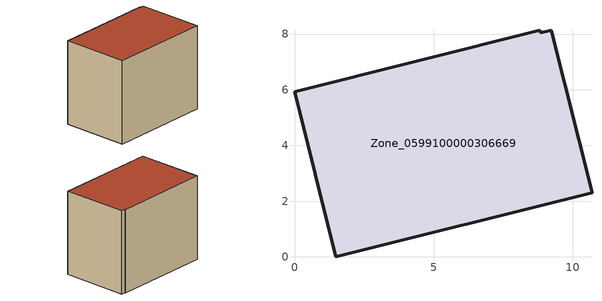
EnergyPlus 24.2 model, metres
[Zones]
Zone_0599100000306669
 floor ground (C_G): 8.81,8.13 8.84,8.04 9.22,8.14 10.68,2.3 1.48,0 0,5.93 z0
 wall outside (C_F): 8.81,8.13 0,5.93 1.48,0 10.68,2.3 9.22,8.14 8.84,8.04 8.81,8.13 z0:7.69
 roof outside (C_R): 8.84,8.04 8.81,8.13 0,5.93 1.48,0 10.68,2.3 9.22,8.14 z7.69
[BUILDING]
Pand.0599100000306669: North Axis=0; Terrain=City; Loads Convergence Tolerance Value=0.04; Temperature Convergence Tolerance Value=0.4; Solar Distribution=FullExterior; Maximum Number of Warmup Days=25; Minimum Number of Warmup Days=1
[Site:Location]
Rotterdam.The.Hague.AP_ZH_NLD Design_Conditions: Latitude=51.96; Longitude=4.45; Time Zone=1; Elevation=-4.5
[SITE:GROUNDTEMPERATURE:BUILDINGSURFACE]
18, 18, 18, 18, 18, 18, 18, 18, 18, 18, 18, 18
[MATERIAL] Thermal Absorptance=0.9; Solar Absorptance=0.7; Visible Absorptance=0.7
Name | Roughness | Thickness | Conductivity | Density | Specific Heat
G.TC.1975-1991 | MediumSmooth | 0.15 | 0.288461 | 540 | 1210
F.TC.1975-1991 | Rough | 0.3 | 0.230769 | 1920 | 840
R.TC.1975-1991 | MediumRough | 0.2 | 0.153846 | 1500 | 1000
[CONSTRUCTION]
C_G: G.TC.1975-1991
C_F: F.TC.1975-1991
C_R: R.TC.1975-1991
[ZONE]
Zone_0599100000306669: Type=1; Multiplier=1; Ceiling Height=Autocalculate; Volume=Autocalculate; Floor Area=autocalculate; Part of Total Floor Area=Yes
[ZONEINFILTRATION:DESIGNFLOWRATE]
Infil_Zone_0599100000306669: Zone or ZoneList or Space or SpaceList=Zone_0599100000306669; Schedule=AlwaysOn; Design Flow Rate Calculation Method=Flow/Area; Flow Rate per Floor Area=0.003; Constant Term Coefficient=1; Temperature Term Coefficient=0; Velocity Term Coefficient=0; Velocity Squared Term Coefficient=0
[HVACTEMPLATE:ZONE:IDEALLOADSAIRSYSTEM]
Zone_0599100000306669: Maximum Heating Supply Air Temperature=50; Minimum Cooling Supply Air Temperature=13; Maximum Heating Supply Air Humidity Ratio=0.0156; Minimum Cooling Supply Air Humidity Ratio=0.0077; Heating Limit=NoLimit; Cooling Limit=NoLimit; Dehumidification Control Type=ConstantSensibleHeatRatio; Cooling Sensible Heat Ratio=0.7; Dehumidification Setpoint=60; Humidification Control Type=None; Humidification Setpoint=30; Outdoor Air Method=None; Outdoor Air Flow Rate per Person=0.00944; Outdoor Air Flow Rate per Zone Floor Area=0; Outdoor Air Flow Rate per Zone=0; Demand Controlled Ventilation Type=None; Outdoor Air Economizer Type=NoEconomizer; Heat Recovery Type=None; Sensible Heat Recovery Effectiveness=0.7; Latent Heat Recovery Effectiveness=0.65
[ZONECONTROL:THERMOSTAT]
ThermostatControl_Zone_0599100000306669: Zone or ZoneList=Zone_0599100000306669; Control Type Schedule=DualSetpointControlType; Control 1=Thermostat_Zone_0599100000306669; Temperature Difference Between Cutout And Setpoint=0
[THERMOSTATSETPOINT:DUALSETPOINT]
Thermostat_Zone_0599100000306669: Heating Setpoint Temperature Schedule=HeatingSetpoint_Zone_0599100000306669; Cooling Setpoint Temperature Schedule=CoolingSetpoint_Zone_0599100000306669
[SCHEDULE:COMPACT]
HeatingSetpoint_Zone_0599100000306669: Through: 12/31, For: AllDays, Until: 24:00, 21
CoolingSetpoint_Zone_0599100000306669: Through: 12/31, For: AllDays, Until: 24:00, 24
DualSetpointControlType: Through: 12/31, For: AllDays, Until: 24:00, 4
AlwaysOn: Through: 12/31, For: AllDays, Until: 24:00, 1
